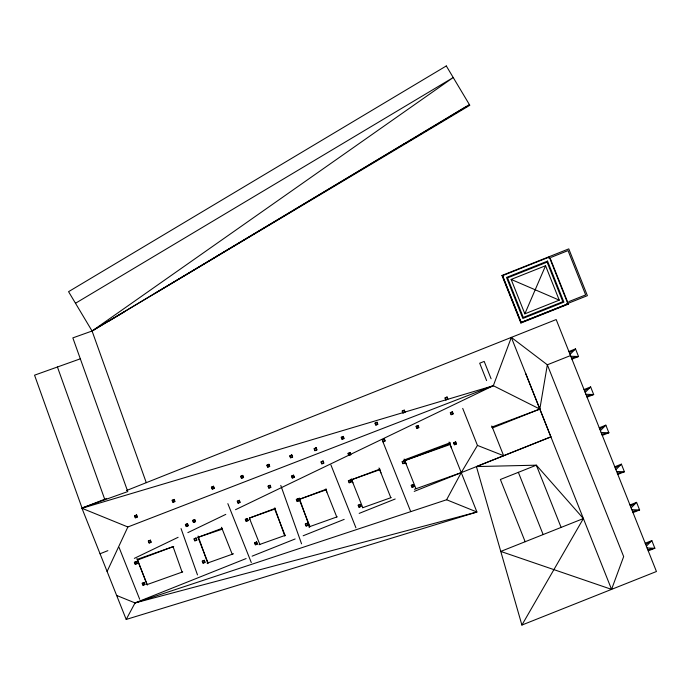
<?xml version="1.0" encoding="UTF-8"?>
<svg xmlns="http://www.w3.org/2000/svg" width="691" height="691" viewBox="0 0 691 691"><rect width="100%" height="100%" fill="white"/><g stroke="black" fill="none" stroke-linecap="round" stroke-linejoin="round"><path stroke-width="1.04" d="M126.488 490.55L556.186 319.553L656.45 571.509L521.904 625.053L476.41 466.572L536.346 465.181L583.385 518.552L500.768 551.427L611.561 589.371L623.662 556.592L547.341 364.796L511.331 337.407L493.331 385.716L235.519 509.699M568.132 303.323L587.393 295.662L568.779 248.881L501.96 275.467L520.884 323.025L521.593 321.375M524.84 313.835L545.562 265.733L511.15 279.423L524.84 313.835L559.252 300.144L545.562 265.733M548.809 258.192L549.518 256.542L568.443 304.1L520.884 323.025M107.096 571.466L127.861 526.983L493.331 385.716L539.852 409.081L550.857 436.824L476.41 466.572M106.699 498.427L81.953 508.274L126.194 619.447L135.056 602.932L246.117 558.561M116.649 595.452L135.056 602.932L446.602 499.757L461.243 472.609L477.446 445.41L462.711 408.39M521.904 625.053L583.385 518.552M570.032 354.431L575.508 348.903L578.54 356.521L571.915 359.156M585.165 392.453L590.641 386.925L593.673 394.544L587.048 397.178M600.384 430.692L605.852 425.164L608.883 432.782L602.258 435.416M615.897 469.681L621.373 464.153L624.405 471.772L617.78 474.406M631.099 507.885L636.575 502.357L639.607 509.967L632.982 512.61M646.361 546.149L651.829 540.621L654.861 548.239L648.236 550.874M569.367 352.755L575.508 348.903L568.883 351.538M584.5 390.786L590.641 386.925L584.016 389.56M599.719 429.025L605.852 425.164L599.227 427.798M615.232 468.014L621.373 464.153L614.748 466.796M630.434 506.209L636.575 502.357L629.95 504.991M645.696 544.482L651.829 540.621L645.213 543.256M469.388 104.591L92.076 331.015L72.84 337.89L127.766 491.569L82.004 507.928L34.55 375.178L80.32 358.819M75.492 303.263L453.218 77.539L92.076 331.015L146.285 482.672M450.221 116.278L466.252 106.699M372.224 163.05L403.898 144.022M419.48 134.78L450.61 116.148M294.876 209.425L373.157 162.523M403.846 144.229L419.869 134.65M216.879 256.188L295.264 209.295M154.43 293.692L217.138 256.171M108.098 321.574L124.13 311.995M134.339 558.363L178.114 537.304M187.848 532.631L225.793 514.38M252.12 556.16L295.143 538.971M303.15 535.775L344.178 519.382M359.182 513.387L395.2 498.997M414.211 491.396L550.934 436.919M551.245 257.294L568.037 250.608L585.666 294.919L568.874 301.596M567.847 303.841L521.144 322.429L502.556 275.726M570.516 355.571L547.341 364.796L539.826 409.089L492.562 427.893M100.057 553.759L107.882 550.649M137.379 560.099L173.717 546.46M208.069 562.845L197.946 537.373L222.165 528.287M249.883 519.39L249.408 518.06L275.303 508.343M309.931 526.542L299.212 499.377L326.506 489.133M352.911 482.845L351.771 479.649L379.938 469.085M404.071 460.025L450.342 442.672M491.577 427.193L539.852 409.081L525.661 373.425M406.118 463.972L404.9 460.552L450.247 443.657M182.718 571.898L147.019 584.612L137.336 559.321L173.07 546.641L182.096 572.105M207.119 563.2L233.541 553.776M258.961 544.724L285.383 535.3M308.765 526.965L337.225 516.816M362.637 507.755L391.106 497.615M414.479 489.28L461.243 472.609M404.9 460.552L450.195 444.477L451.413 447.906M351.771 479.649L379.817 469.707L380.948 472.903M299.212 499.377L326.066 489.85L326.86 492.087M249.408 518.06L274.673 509.103L285.081 535.395M197.946 537.373L222.252 529.194M126.194 619.447L476.928 512.022L449.081 442.05M493.331 385.716L81.953 508.274L127.861 526.983M135.056 602.932L476.928 512.022L446.602 499.757M571.431 357.938L578.54 356.521L570.766 356.262M586.555 395.96L593.673 394.544L585.89 394.285M601.775 434.198L608.883 432.782L601.11 432.523M617.296 473.188L624.405 471.772L616.631 471.512M632.49 511.383L639.607 509.967L631.824 509.716M647.752 549.656L654.861 548.239L647.087 547.98M477.446 445.41L503.644 455.732L491.793 425.958M501.96 275.467L503.609 276.175M511.15 279.423L559.252 300.144M566.793 303.392L568.443 304.1M511.331 337.407L611.561 589.371M561.109 527.414L536.346 465.181L500.388 479.485L525.151 541.718M491.102 378.789L484.192 361.419L479.692 363.207L486.602 380.577M518.362 472.333L543.135 534.566M404.157 459.049L415.973 488.744M382.754 441.359L410.704 511.582M378.988 467.962L390.821 497.71M351.322 478.854L362.792 507.695M330.946 465L355.934 527.812M325.668 489.09L336.759 516.98M249.468 518.362L259.833 544.396M227.849 503.635L251.299 562.578M221.491 527.276L232.219 554.242M136.87 558.604L147.373 585.009M119.042 547.367L139.694 599.27M57.431 366.999L104.885 499.748M299.255 498.021L309.654 527.25M280.779 485.41L301.552 543.826M274.768 507.859L284.796 536.086M198.084 536.035L207.879 563.649M181.051 528.589L197.488 574.921M446.3 65.947L68.564 291.671L92.076 331.015L469.811 105.291L446.3 65.947M549.293 257.061L502.478 275.692L521.109 322.507L567.924 303.876L549.293 257.061M547.557 261.094L506.512 277.428L522.845 318.473L563.891 302.14L547.557 261.094M547.108 262.139L507.557 277.877L523.294 317.428L562.845 301.691L547.108 262.139M174.175 499.403L172.033 500.258L172.88 502.4L175.022 501.545L174.175 499.403M174.02 499.766L172.387 500.414L173.035 502.046L174.668 501.39L174.02 499.766M136.619 514.933L134.477 515.78L135.332 517.922L137.474 517.075L136.619 514.933M136.464 515.287L134.84 515.935L135.488 517.568L137.112 516.92L136.464 515.287M404.235 410.126L402.093 410.972L402.948 413.114L405.09 412.268L404.235 410.126M213.519 486.231L211.377 487.086L212.232 489.228L214.365 488.373L213.519 486.231M291.818 454.928L289.676 455.784L290.531 457.926L292.673 457.071L291.818 454.928M268.929 464.292L266.786 465.147L267.642 467.28L269.784 466.434L268.929 464.292M291.662 455.291L290.039 455.939L290.686 457.572L292.31 456.915L291.662 455.291M404.08 410.48L402.456 411.128L403.103 412.76L404.727 412.112L404.08 410.48M213.364 486.594L211.731 487.241L212.379 488.865L214.011 488.217L213.364 486.594M268.773 464.646L267.149 465.293L267.797 466.926L269.421 466.278L268.773 464.646M242.74 475.382L240.598 476.229L241.453 478.371L243.595 477.524L242.74 475.382M242.584 475.736L240.96 476.384L241.608 478.017L243.232 477.369L242.584 475.736M377.044 422.227L374.902 423.073L375.757 425.215L377.899 424.36L377.044 422.227M376.889 422.581L375.265 423.229L375.913 424.861L377.536 424.214L376.889 422.581M343.272 436.392L341.129 437.248L341.985 439.39L344.127 438.535L343.272 436.392M343.116 436.755L341.492 437.403L342.14 439.027L343.764 438.379L343.116 436.755M316.176 447.777L314.042 448.632L314.889 450.765L317.031 449.919L316.176 447.777M316.029 448.131L314.396 448.779L315.044 450.411L316.677 449.763L316.029 448.131M447.06 397.014L444.918 397.869L445.773 400.011L447.915 399.156L447.06 397.014M446.904 397.377L445.28 398.025L445.928 399.648L447.552 399.001L446.904 397.377M323.06 460.983L320.926 461.838L321.773 463.972L323.915 463.125L323.06 460.983M322.913 461.338L321.28 461.985L321.928 463.618L323.561 462.97L322.913 461.338M350.069 452.527L347.927 453.382L348.782 455.524L350.916 454.669L350.069 452.527M384.369 438.88L382.235 439.726L383.082 441.869L385.224 441.013L384.369 438.88M418.098 425.457L415.956 426.304L416.811 428.446L418.953 427.599L418.098 425.457M452.406 411.801L450.264 412.657L451.119 414.799L453.253 413.944L452.406 411.801M293.563 475.158L291.421 476.013L292.276 478.155L294.418 477.3L293.563 475.158M349.914 452.89L348.281 453.538L348.929 455.162L350.562 454.514L349.914 452.89M384.222 439.234L382.589 439.882L383.237 441.514L384.87 440.858L384.222 439.234M417.943 425.811L416.319 426.459L416.967 428.092L418.591 427.444L417.943 425.811M452.251 412.164L450.618 412.812L451.266 414.436L452.899 413.788L452.251 412.164M293.407 475.52L291.783 476.168L292.431 477.792L294.055 477.144L293.407 475.52M270.103 485.255L267.961 486.11L268.808 488.252L270.95 487.397L270.103 485.255M269.948 485.618L268.315 486.265L268.963 487.889L270.596 487.241L269.948 485.618M239.336 500.293L237.194 501.139L238.05 503.281L240.183 502.435L239.336 500.293M239.181 500.647L237.549 501.295L238.196 502.927L239.829 502.279L239.181 500.647M194.724 519.52L192.59 520.375L193.437 522.517L195.579 521.662L194.724 519.52M194.577 519.882L192.944 520.53L193.592 522.154L195.225 521.506L194.577 519.882M187.503 523.623L185.361 524.469L186.216 526.611L188.358 525.756L187.503 523.623M187.347 523.977L185.724 524.624L186.371 526.257L187.995 525.609L187.347 523.977M150.396 540.146L148.254 540.993L149.109 543.135L151.243 542.288L150.396 540.146M150.241 540.5L148.608 541.148L149.256 542.78L150.888 542.133L150.241 540.5M136.49 561.403L134.348 562.258L135.194 564.4L137.336 563.545L136.49 561.403M136.334 561.766L134.702 562.414L135.35 564.037L136.982 563.39L136.334 561.766M196.08 537.987L193.938 538.842L194.793 540.975L196.935 540.129L196.08 537.987M195.924 538.341L194.301 538.989L194.948 540.621L196.572 539.973L195.924 538.341M247.395 518.449L245.262 519.295L246.108 521.437L248.25 520.582L247.395 518.449M247.248 518.803L245.616 519.451L246.264 521.083L247.896 520.435L247.248 518.803M298.4 498.548L296.258 499.394L297.113 501.536L299.255 500.69L298.4 498.548M298.244 498.902L296.62 499.55L297.268 501.182L298.892 500.534L298.244 498.902M350.467 479.891L348.324 480.746L349.18 482.888L351.322 482.033L350.467 479.891M350.311 480.254L348.687 480.901L349.335 482.525L350.959 481.877L350.311 480.254M404.175 460.785L402.032 461.631L402.888 463.773L405.03 462.918L404.175 460.785M404.019 461.139L402.395 461.787L403.043 463.419L404.667 462.771L404.019 461.139M455.689 441.895L453.546 442.741L454.402 444.883L456.544 444.037L455.689 441.895M455.533 442.249L453.909 442.896L454.557 444.529L456.181 443.881L455.533 442.249M144.238 582.383L142.096 583.239L142.951 585.381L145.093 584.526L144.238 582.383M144.082 582.746L142.458 583.394L143.106 585.018L144.73 584.37L144.082 582.746M204.311 560.271L202.169 561.118L203.016 563.26L205.158 562.414L204.311 560.271M204.156 560.626L202.523 561.273L203.171 562.906L204.804 562.258L204.156 560.626M256.663 541.917L254.521 542.772L255.376 544.914L257.518 544.059L256.663 541.917M256.508 542.28L254.884 542.927L255.532 544.551L257.156 543.903L256.508 542.28M307.365 523.165L305.223 524.02L306.078 526.162L308.221 525.307L307.365 523.165M307.21 523.528L305.586 524.175L306.234 525.799L307.858 525.151L307.21 523.528M360.218 504.326L358.076 505.181L358.931 507.324L361.073 506.468L360.218 504.326M360.063 504.68L358.439 505.337L359.087 506.961L360.711 506.313L360.063 504.68M413.287 484.443L411.145 485.298L412 487.431L414.142 486.585L413.287 484.443M413.132 484.797L411.508 485.445L412.156 487.077L413.779 486.429L413.132 484.797"/></g></svg>
